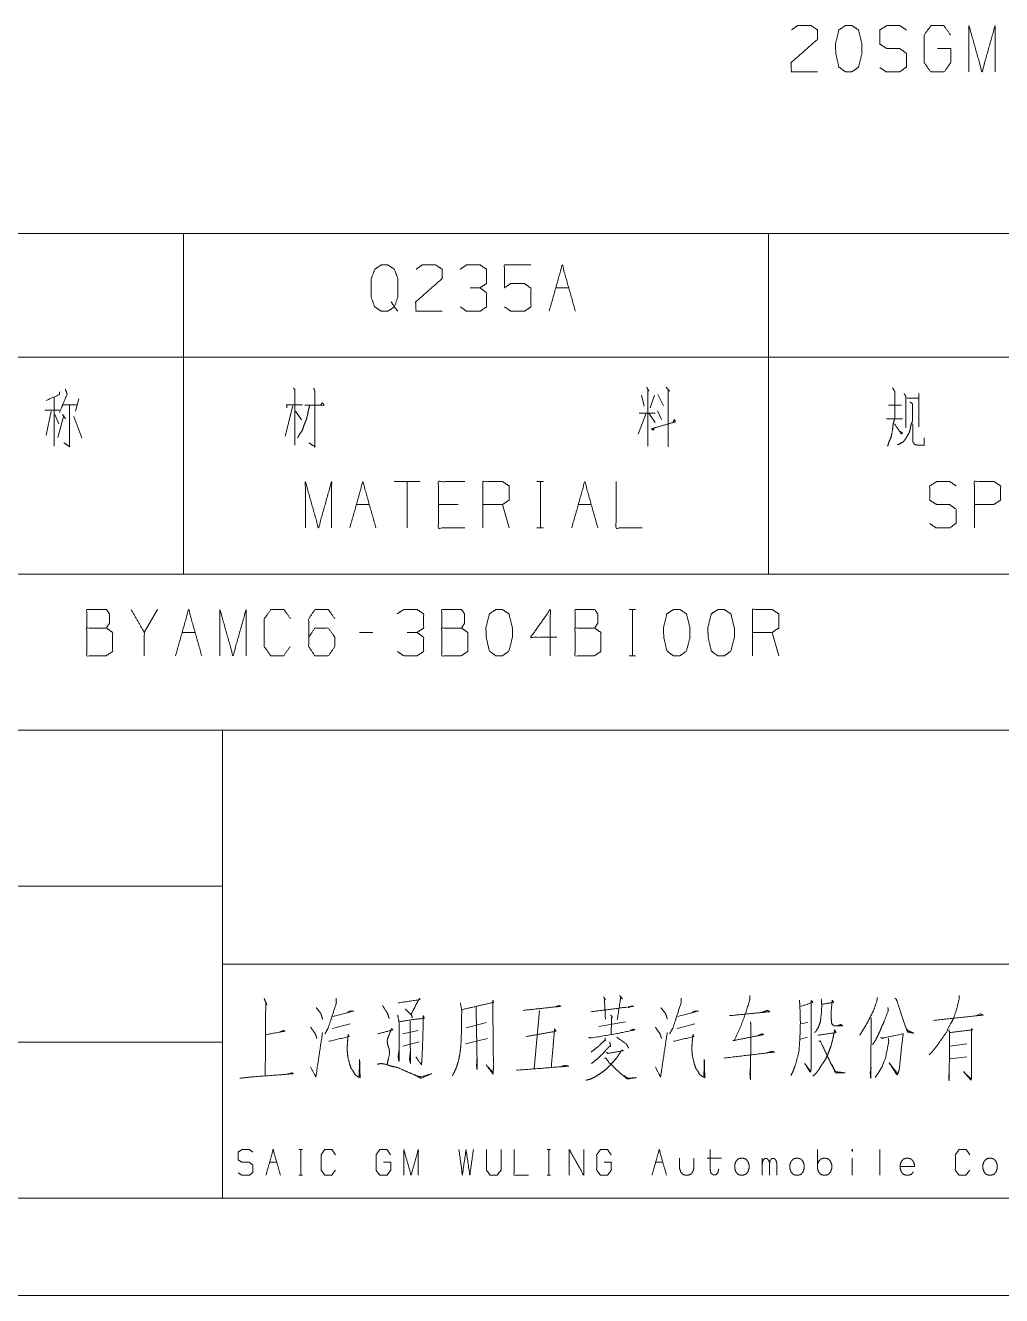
# Model space of a CAD drawing. Header units: millimetres. Extents: x 0 to 420, y 0 to 297.
# Drawn here: x 274.9 to 325, y 0 to 65.1 of the extents above; entities that cross this region are included whole.
import ezdxf

# ---------------------------------------------------------------- set-up
doc = ezdxf.new("R2010")
doc.units = ezdxf.units.MM
doc.layers.add('101', color=7, linetype='Continuous', true_color=0xffffff)

msp = doc.modelspace()

# ---------------------------------------------------------------- linework, layer by layer
at = {"layer": '101', "color": 72, "linetype": 'Continuous', "lineweight": 18}
for p, q in [((243, 54.463), (283, 54.463)), ((283, 54.463), (313, 54.463)), ((283, 54.463), (283, 48.113)), ((313, 54.463), (313, 48.113)), ((313, 54.463), (338, 54.463)), ((302.087, 51.675), (302.759, 51.675)), ((243, 48.113), (283, 48.113)), ((283, 48.113), (283, 37)), ((283, 48.113), (313, 48.113)), ((313, 48.113), (338, 48.113)), ((313, 48.113), (313, 37)), ((320.703, 46.25), (320.703, 44.55)), ((276.355, 46.075), (276.355, 43.55)), ((276.779, 45.675), (277.557, 45.675)), ((277.627, 45.975), (277.45, 45.35)), ((288.601, 45.625), (288.212, 44.075)), ((306.495, 46.175), (306.618, 45.6)), ((307.149, 46.175), (306.936, 45.525)), ((307.325, 46.2), (307.608, 45.625)), ((319.147, 45.65), (319.819, 45.65)), ((320.102, 46.025), (320.703, 46.025)), ((275.877, 45.4), (276.637, 45.4)), ((276.213, 45.35), (275.948, 44.125)), ((276.39, 45.175), (276.602, 44.7)), ((276.867, 45.125), (276.549, 44)), ((276.796, 45.175), (276.938, 44.95)), ((277.38, 45.075), (277.786, 43.975)), ((288.742, 45.35), (289.043, 44.9)), ((306.724, 45.25), (306.318, 44.175)), ((306.371, 45.25), (307.184, 45.25)), ((306.866, 45.25), (307.184, 44.775)), ((307.308, 45.375), (307.52, 44.925)), ((319.059, 44.95), (319.872, 44.95)), ((295.143, 41.737), (293.8, 41.737)), ((294.472, 41.737), (294.472, 39.362)), ((301.124, 41.737), (301.46, 41.737)), ((301.301, 41.737), (301.301, 39.362)), ((291.859, 40.563), (292.531, 40.563)), ((297.084, 40.563), (296.076, 40.563)), ((299.696, 39.362), (299.36, 40.563)), ((303.242, 40.563), (303.913, 40.563)), ((301.124, 39.362), (301.46, 39.362)), ((243, 37), (283, 37)), ((283, 37), (313, 37)), ((313, 37), (338, 37)), ((281.655, 35.179), (280.984, 34.004)), ((305.848, 35.179), (306.184, 35.179)), ((306.025, 35.179), (306.025, 32.804)), ((282.924, 34.004), (283.596, 34.004)), ((292.702, 34.004), (292.03, 34.004)), ((313.526, 32.804), (313.19, 34.004)), ((305.848, 32.804), (306.184, 32.804)), ((301.247, 14.626), (300.979, 11.625)), ((323.853, 14.454), (323.658, 14.35)), ((290.64, 13.695), (291.542, 13.936)), ((298.541, 14.005), (297.492, 13.729)), ((304.295, 13.798), (305.661, 14.04)), ((308.319, 13.695), (309.221, 13.936)), ((315.025, 14.005), (314.635, 13.936)), ((294.249, 13.419), (295.029, 13.591)), ((297.467, 12.901), (298.589, 13.177)), ((315, 13.246), (314.635, 13.143)), ((294.249, 12.798), (295.078, 13.005)), ((323.17, 12.901), (322.316, 12.798)), ((322.316, 12.142), (323.17, 12.246)), ((288.913, 7.485), (289.098, 7.485)), ((289.01, 7.485), (289.01, 6.174)), ((301.642, 7.485), (301.827, 7.485)), ((301.74, 7.485), (301.74, 6.174)), ((315.512, 6.519), (315.512, 7.485)), ((318.712, 7.499), (318.712, 6.174)), ((287.411, 6.836), (287.781, 6.836)), ((307.212, 6.836), (307.582, 6.836)), ((309.855, 7.043), (310.587, 7.043)), ((312.684, 6.174), (312.684, 7.043)), ((317.297, 7.043), (317.297, 6.174)), ((288.913, 6.174), (289.098, 6.174)), ((301.642, 6.174), (301.827, 6.174))]:
    msp.add_line(p, q, dxfattribs=at)
at = {"layer": '101', "color": 133, "linetype": 'Continuous', "lineweight": 18}
for p, q in [((235, 37), (415, 37)), ((235, 29), (415, 29)), ((285, 29), (285, 5)), ((235, 21), (285, 21)), ((285, 17), (394, 17)), ((235, 13), (285, 13)), ((25, 5), (415, 5)), ((235, 5), (415, 5)), ((0, 0), (420, 0))]:
    msp.add_line(p, q, dxfattribs=at)
at = {"layer": '101', "color": 72, "linetype": 'Continuous', "lineweight": 18}
for points, knots in [([(321.676, 63.946), (322.347, 63.946), (322.347, 63.221), (322.012, 62.746), (321.322, 62.746), (320.987, 63.221), (320.987, 64.646), (321.34, 65.121), (321.994, 65.121), (322.33, 64.646)], [0, 0, 0.103295, 0.214796, 0.304261, 0.410274, 0.49974, 0.718896, 0.809958, 0.910536, 1, 1]), ([(314.175, 64.896), (314.493, 65.121), (315.182, 65.121), (315.518, 64.896), (315.518, 64.421), (314.157, 63.221), (314.175, 62.746), (315.518, 62.746)], [0, 0, 0.069691, 0.192976, 0.265274, 0.350227, 0.674741, 0.759752, 1, 1]), ([(317.282, 62.746), (317.618, 62.996), (317.795, 63.696), (317.795, 64.171), (317.618, 64.896), (317.282, 65.121), (316.946, 65.121), (316.61, 64.896), (316.434, 64.171), (316.451, 63.696), (316.61, 62.996), (316.946, 62.746), (317.282, 62.746)], [0, 0, 0.067524, 0.183971, 0.260583, 0.380943, 0.446139, 0.500306, 0.565503, 0.685862, 0.762527, 0.878309, 0.945834, 1, 1]), ([(318.71, 62.971), (319.046, 62.746), (319.735, 62.746), (320.071, 62.996), (320.071, 63.696), (319.735, 63.946), (319.064, 63.946), (318.71, 64.171), (318.71, 64.896), (319.064, 65.121), (319.735, 65.121), (320.071, 64.896)], [0, 0, 0.068037, 0.184056, 0.254519, 0.372336, 0.442799, 0.555843, 0.626371, 0.748394, 0.818922, 0.931966, 1, 1]), ([(323.281, 62.746), (323.281, 65.121), (323.952, 62.746), (324.624, 65.121), (324.624, 62.746)], [0, 0, 0.245192, 0.5, 0.754808, 1, 1]), ([(293.653, 50.95), (293.812, 50.7), (293.476, 50.475), (293.14, 50.475), (292.804, 50.7), (292.628, 51.175), (292.628, 52.15), (292.804, 52.625), (293.14, 52.85), (293.476, 52.85), (293.812, 52.625), (293.989, 52.15), (293.989, 51.2), (293.812, 50.7), (293.989, 50.475)], [0, 0, 0.043279, 0.102317, 0.151367, 0.210407, 0.284429, 0.426831, 0.500853, 0.559894, 0.608944, 0.667982, 0.742004, 0.880755, 0.958211, 1, 1]), ([(294.922, 52.625), (295.24, 52.85), (295.929, 52.85), (296.265, 52.625), (296.265, 52.15), (294.904, 50.95), (294.922, 50.475), (296.265, 50.475)], [0, 0, 0.069691, 0.192979, 0.265274, 0.350227, 0.674741, 0.759752, 1, 1]), ([(298.206, 51.675), (298.542, 51.9), (298.542, 52.625), (298.206, 52.85), (297.516, 52.85), (297.181, 52.625)], [0, 0, 0.153872, 0.429851, 0.583723, 0.846122, 1, 1]), ([(299.457, 50.7), (299.793, 50.475), (300.482, 50.475), (300.818, 50.7), (300.818, 51.65), (300.482, 51.9), (299.793, 51.9), (299.457, 51.675), (299.457, 52.85), (300.818, 52.85)], [0, 0, 0.062229, 0.168345, 0.230571, 0.376816, 0.441264, 0.547379, 0.609609, 0.79049, 1, 1]), ([(297.198, 50.7), (297.516, 50.475), (298.206, 50.475), (298.542, 50.7), (298.542, 51.425), (298.206, 51.675), (297.693, 51.675)], [0, 0, 0.124123, 0.34369, 0.472445, 0.703376, 0.836727, 1, 1]), ([(276.637, 46.35), (276.637, 46.2), (275.948, 45.9)], [0, 0, 0.166335, 1, 1]), ([(276.938, 46.475), (277.026, 46.225), (276.637, 45.275)], [0, 0, 0.205285, 1, 1]), ([(288.636, 46.55), (288.707, 46.45), (288.707, 43.6)], [0, 0, 0.041199, 1, 1]), ([(289.679, 46.525), (289.732, 46.375), (289.732, 43.525), (289.432, 43.725)], [0, 0, 0.047209, 0.892896, 1, 1]), ([(306.76, 46.575), (306.866, 46.375), (306.813, 46.45), (306.813, 43.55)], [0, 0, 0.070344, 0.098885, 1, 1]), ([(307.75, 46.575), (307.926, 46.375), (307.856, 46.45), (307.856, 43.525)], [0, 0, 0.081006, 0.11229, 1, 1]), ([(319.359, 46.55), (319.483, 46.35), (319.483, 45), (319.395, 44.7), (319.359, 44.375), (319.289, 44.025), (319.2, 43.825), (319.112, 43.55)], [0, 0, 0.076125, 0.513098, 0.614331, 0.720148, 0.835726, 0.906504, 1, 1]), ([(319.96, 46.25), (320.049, 46.1), (320.049, 44.5)], [0, 0, 0.098129, 1, 1]), ([(277.15, 45.675), (277.15, 43.525), (276.867, 43.725)], [0, 0, 0.861245, 1, 1]), ([(288.3, 45.525), (288.283, 45.675), (289.096, 45.675)], [0, 0, 0.156667, 1, 1]), ([(289.467, 45.625), (289.396, 45.375), (289.361, 45.15), (289.29, 44.9), (289.184, 44.65), (289.096, 44.375), (288.954, 44.175), (288.848, 43.975)], [0, 0, 0.146031, 0.274053, 0.420084, 0.572724, 0.735083, 0.872755, 1, 1]), ([(289.22, 45.65), (290.209, 45.65), (290.121, 45.775), (290.015, 45.65)], [0, 0, 0.757413, 0.874554, 1, 1]), ([(320.261, 45.825), (320.385, 45.725), (320.385, 44.85), (320.296, 44.6), (320.261, 44.375), (320.19, 44.2), (320.049, 43.95), (319.907, 43.775), (319.624, 43.625)], [0, 0, 0.062435, 0.405831, 0.509895, 0.599279, 0.673351, 0.786072, 0.874364, 1, 1]), ([(307.149, 44.5), (307.096, 44.375), (306.989, 44.45), (308.227, 44.8), (308.174, 44.925), (308.103, 44.775)], [0, 0, 0.073272, 0.143369, 0.837239, 0.91051, 1, 1]), ([(319.465, 44.7), (319.819, 44.175), (319.872, 44.225), (319.731, 44.325)], [0, 0, 0.720064, 0.802978, 1, 1]), ([(320.402, 44.7), (320.402, 43.775), (320.491, 43.65), (320.632, 43.6), (320.985, 43.6), (320.985, 43.975)], [0, 0, 0.472764, 0.551003, 0.627661, 0.808338, 1, 1]), ([(289.247, 39.362), (289.247, 41.737), (289.919, 39.362), (290.59, 41.737), (290.59, 39.362)], [0, 0, 0.245192, 0.5, 0.754808, 1, 1]), ([(297.42, 39.362), (296.076, 39.362), (296.076, 41.737), (297.42, 41.737)], [0, 0, 0.26539, 0.73461, 1, 1]), ([(298.353, 39.362), (298.353, 41.737), (299.36, 41.737), (299.696, 41.513), (299.696, 40.788), (299.36, 40.563), (298.353, 40.563)], [0, 0, 0.400952, 0.571034, 0.639278, 0.761674, 0.829918, 1, 1]), ([(305.182, 41.737), (305.182, 39.362), (306.526, 39.362)], [0, 0, 0.638733, 1, 1]), ([(321.269, 39.588), (321.604, 39.362), (322.294, 39.362), (322.63, 39.613), (322.63, 40.313), (322.294, 40.563), (321.622, 40.563), (321.269, 40.788), (321.269, 41.513), (321.622, 41.737), (322.294, 41.737), (322.63, 41.513)], [0, 0, 0.068037, 0.184055, 0.25452, 0.372335, 0.4428, 0.555844, 0.626371, 0.748393, 0.81892, 0.931964, 1, 1]), ([(323.563, 39.362), (323.563, 41.737), (324.57, 41.737), (324.906, 41.513), (324.906, 40.788), (324.553, 40.563), (323.563, 40.563)], [0, 0, 0.401147, 0.571311, 0.639588, 0.762044, 0.832821, 1, 1]), ([(278.036, 34.229), (278.036, 35.179), (279.043, 35.179), (279.202, 34.954), (279.202, 34.479), (279.043, 34.229), (278.036, 34.229), (278.036, 32.804), (279.025, 32.804), (279.361, 33.029), (279.361, 34.004), (279.043, 34.229)], [0, 0, 0.115917, 0.238848, 0.272469, 0.330428, 0.366583, 0.489514, 0.66339, 0.784162, 0.833486, 0.952454, 1, 1]), ([(280.984, 32.804), (280.984, 34.004), (280.312, 35.179)], [0, 0, 0.469958, 1, 1]), ([(284.865, 32.804), (284.865, 35.179), (285.537, 32.804), (286.208, 35.179), (286.208, 32.804)], [0, 0, 0.245192, 0.5, 0.754808, 1, 1]), ([(288.467, 33.279), (288.131, 32.804), (287.477, 32.804), (287.141, 33.279), (287.141, 34.704), (287.477, 35.179), (288.149, 35.179), (288.485, 34.704)], [0, 0, 0.11457, 0.243368, 0.357935, 0.638584, 0.753151, 0.88543, 1, 1]), ([(289.418, 33.754), (289.736, 34.229), (290.425, 34.229), (290.761, 33.754), (290.761, 33.279), (290.425, 32.804), (289.736, 32.804), (289.418, 33.279), (289.418, 34.704), (289.736, 35.179), (290.425, 35.179), (290.761, 34.704)], [0, 0, 0.076963, 0.169762, 0.248074, 0.312019, 0.39033, 0.48313, 0.560092, 0.751927, 0.828889, 0.921689, 1, 1]), ([(294.978, 34.004), (295.314, 34.229), (295.314, 34.954), (294.978, 35.179), (294.289, 35.179), (293.953, 34.954)], [0, 0, 0.153872, 0.429852, 0.583723, 0.846122, 1, 1]), ([(296.247, 34.229), (296.247, 35.179), (297.255, 35.179), (297.414, 34.954), (297.414, 34.479), (297.255, 34.229), (296.247, 34.229), (296.247, 32.804), (297.237, 32.804), (297.573, 33.029), (297.573, 34.004), (297.255, 34.229)], [0, 0, 0.115917, 0.238845, 0.272468, 0.330427, 0.366583, 0.489512, 0.663388, 0.78416, 0.833484, 0.952452, 1, 1]), ([(299.355, 32.804), (299.69, 33.054), (299.867, 33.754), (299.867, 34.229), (299.69, 34.954), (299.355, 35.179), (299.019, 35.179), (298.683, 34.954), (298.506, 34.229), (298.524, 33.754), (298.683, 33.054), (299.019, 32.804), (299.355, 32.804)], [0, 0, 0.067524, 0.18397, 0.260582, 0.380941, 0.446138, 0.500304, 0.565503, 0.685862, 0.762527, 0.878307, 0.945834, 1, 1]), ([(302.144, 33.754), (300.8, 33.754), (301.808, 35.179), (301.808, 32.804)], [0, 0, 0.245869, 0.565295, 1, 1]), ([(303.077, 34.229), (303.077, 35.179), (304.084, 35.179), (304.243, 34.954), (304.243, 34.479), (304.084, 34.229), (303.077, 34.229), (303.077, 32.804), (304.067, 32.804), (304.402, 33.029), (304.402, 34.004), (304.084, 34.229)], [0, 0, 0.115917, 0.238848, 0.272469, 0.330428, 0.366583, 0.489514, 0.663389, 0.784164, 0.833486, 0.952454, 1, 1]), ([(308.46, 32.804), (308.796, 33.054), (308.973, 33.754), (308.973, 34.229), (308.796, 34.954), (308.46, 35.179), (308.125, 35.179), (307.789, 34.954), (307.612, 34.229), (307.63, 33.754), (307.789, 33.054), (308.125, 32.804), (308.46, 32.804)], [0, 0, 0.067527, 0.183972, 0.260585, 0.380944, 0.446143, 0.500306, 0.565505, 0.685865, 0.76253, 0.87831, 0.945837, 1, 1]), ([(310.737, 32.804), (311.073, 33.054), (311.249, 33.754), (311.249, 34.229), (311.073, 34.954), (310.737, 35.179), (310.401, 35.179), (310.065, 34.954), (309.888, 34.229), (309.906, 33.754), (310.065, 33.054), (310.401, 32.804), (310.737, 32.804)], [0, 0, 0.067524, 0.18397, 0.260582, 0.380941, 0.446138, 0.500304, 0.565503, 0.685862, 0.762527, 0.878307, 0.945834, 1, 1]), ([(312.183, 32.804), (312.183, 35.179), (313.19, 35.179), (313.526, 34.954), (313.526, 34.229), (313.19, 34.004), (312.183, 34.004)], [0, 0, 0.400951, 0.571036, 0.639278, 0.761673, 0.829915, 1, 1]), ([(293.971, 33.029), (294.289, 32.804), (294.978, 32.804), (295.314, 33.029), (295.314, 33.754), (294.978, 34.004), (294.466, 34.004)], [0, 0, 0.124124, 0.343692, 0.472448, 0.70338, 0.836733, 1, 1]), ([(287.128, 15.247), (287.274, 14.902), (287.226, 15.006), (287.201, 14.281), (287.201, 12.246), (287.177, 11.28)], [0, 0, 0.088891, 0.116032, 0.287978, 0.770794, 1, 1]), ([(290.835, 15.247), (290.835, 15.006), (290.591, 14.247), (290.42, 13.729), (290.249, 13.419)], [0, 0, 0.124612, 0.535976, 0.817159, 1, 1]), ([(294.005, 15.006), (295.127, 15.178), (295.102, 15.247), (294.663, 14.419), (294.371, 14.695), (294.688, 14.385), (294.736, 14.247)], [0, 0, 0.361753, 0.385074, 0.683733, 0.811934, 0.953357, 1, 1]), ([(297.199, 15.006), (297.272, 14.592), (297.248, 14.178), (297.248, 13.453), (297.223, 12.798), (297.175, 12.418), (297.102, 12.039), (296.98, 11.659), (296.882, 11.452), (296.784, 11.28)], [0, 0, 0.110336, 0.219176, 0.409317, 0.581468, 0.681885, 0.783317, 0.887931, 0.947989, 1, 1]), ([(297.272, 14.661), (298.906, 15.04), (298.858, 15.144), (298.858, 14.626), (298.882, 13.212), (298.882, 12.384), (298.906, 11.866), (298.882, 11.521), (298.882, 11.349), (298.516, 11.832), (298.858, 11.452)], [0, 0, 0.250211, 0.267275, 0.344454, 0.55544, 0.678925, 0.756189, 0.80777, 0.833496, 0.923863, 1, 1]), ([(304.539, 15.316), (304.637, 15.178), (304.588, 15.178), (304.637, 14.178)], [0, 0, 0.138589, 0.178592, 1, 1]), ([(305.368, 15.385), (305.515, 15.213), (305.417, 15.282), (305.246, 14.143)], [0, 0, 0.151118, 0.230947, 1, 1]), ([(308.514, 15.247), (308.514, 15.006), (308.27, 14.247), (308.099, 13.729), (307.929, 13.419)], [0, 0, 0.124612, 0.535976, 0.817159, 1, 1]), ([(312.05, 15.385), (312.05, 15.178), (311.733, 14.212), (311.513, 13.66), (311.245, 13.074), (311.196, 13.074), (312.757, 13.384), (312.66, 13.419), (312.44, 13.315)], [0, 0, 0.046524, 0.275032, 0.408545, 0.553501, 0.564465, 0.92219, 0.945453, 1, 1]), ([(314.586, 15.144), (314.61, 14.868), (314.635, 14.005), (314.61, 13.177), (314.561, 12.522), (314.415, 11.935), (314.269, 11.521), (314.147, 11.28)], [0, 0, 0.070329, 0.28934, 0.499598, 0.66644, 0.819873, 0.931329, 1, 1]), ([(314.659, 14.833), (315.293, 15.04), (315.196, 15.109), (315.196, 11.763), (315.171, 11.521), (315.147, 11.452), (314.854, 11.901), (315.147, 11.521)], [0, 0, 0.122094, 0.143965, 0.756447, 0.800872, 0.814266, 0.912285, 1, 1]), ([(315.708, 15.213), (315.732, 14.868), (315.708, 14.419), (315.659, 14.04), (315.561, 13.764), (315.439, 13.557), (315.366, 13.488)], [0, 0, 0.190955, 0.438946, 0.650198, 0.811822, 0.94447, 1, 1]), ([(315.757, 14.937), (316.342, 15.04), (316.269, 15.144), (316.22, 14.626), (316.22, 14.178), (316.244, 13.936), (316.366, 13.833), (316.805, 13.833), (316.708, 13.902), (316.537, 13.833)], [0, 0, 0.209703, 0.254415, 0.437769, 0.595975, 0.681595, 0.738019, 0.892888, 0.935041, 1, 1]), ([(318.585, 15.282), (318.561, 15.109), (318.39, 14.626), (318.219, 14.281), (318, 13.867), (317.829, 13.591), (317.683, 13.35)], [0, 0, 0.081145, 0.319756, 0.499049, 0.717311, 0.868474, 1, 1]), ([(319.488, 15.247), (319.561, 15.178), (320.122, 13.522), (320.463, 13.453), (320.146, 13.591), (320.049, 13.729)], [0, 0, 0.037082, 0.681737, 0.810185, 0.937687, 1, 1]), ([(322.779, 15.385), (322.779, 15.213), (322.633, 14.626), (322.487, 14.212), (322.34, 13.936), (322.072, 13.419), (321.682, 12.867), (321.414, 12.522), (321.243, 12.349)], [0, 0, 0.049752, 0.224095, 0.350741, 0.440842, 0.608969, 0.803946, 0.929998, 1, 1]), ([(289.81, 14.764), (290.03, 14.488), (290.079, 14.35), (290.127, 14.178)], [0, 0, 0.519919, 0.73571, 1, 1]), ([(290.664, 14.316), (291.713, 14.592), (291.542, 14.592), (291.371, 14.488)], [0, 0, 0.745411, 0.862774, 1, 1]), ([(293.2, 14.868), (293.468, 14.454), (293.541, 14.212)], [0, 0, 0.661595, 1, 1]), ([(293.98, 14.385), (294.053, 14.005), (294.053, 12.004), (294.005, 12.246), (294.053, 12.591)], [0, 0, 0.129595, 0.800553, 0.883167, 1, 1]), ([(294.053, 14.04), (294.932, 14.178), (295.346, 14.212), (295.297, 14.35), (295.273, 13.281), (295.249, 12.625), (295.224, 12.073), (295.2, 11.832), (294.907, 12.246)], [0, 0, 0.19844, 0.29133, 0.324006, 0.56283, 0.709269, 0.832622, 0.88681, 1, 1]), ([(298.004, 14.799), (298.053, 12.073), (298.053, 11.59), (298.028, 11.797), (298.053, 12.211)], [0, 0, 0.711345, 0.837386, 0.891777, 1, 1]), ([(300.418, 14.626), (302.345, 14.833), (302.247, 14.868), (302.076, 14.799)], [0, 0, 0.870762, 0.917258, 1, 1]), ([(303.881, 14.557), (306.076, 14.833), (305.954, 14.833), (305.807, 14.764)], [0, 0, 0.886329, 0.935184, 1, 1]), ([(304.905, 14.385), (305.003, 14.281), (304.954, 14.247), (304.929, 13.419)], [0, 0, 0.138047, 0.196037, 1, 1]), ([(307.49, 14.764), (307.709, 14.488), (307.758, 14.35), (307.807, 14.178)], [0, 0, 0.519919, 0.73571, 1, 1]), ([(308.343, 14.316), (309.392, 14.592), (309.221, 14.592), (309.051, 14.488)], [0, 0, 0.745418, 0.86277, 1, 1]), ([(310.977, 14.35), (313.05, 14.557), (312.952, 14.626), (312.684, 14.523)], [0, 0, 0.836554, 0.884532, 1, 1]), ([(319.122, 14.764), (319.146, 14.626), (318.927, 14.04), (318.829, 13.833), (318.683, 13.488), (318.536, 13.177), (318.341, 12.867)], [0, 0, 0.067376, 0.36846, 0.478481, 0.658656, 0.823687, 1, 1]), ([(321.462, 14.109), (323.999, 14.385), (323.853, 14.454)], [0, 0, 0.940373, 1, 1]), ([(289.518, 13.764), (289.737, 13.453), (289.786, 13.35), (289.835, 13.177)], [0, 0, 0.564231, 0.734008, 1, 1]), ([(292.956, 13.419), (293.736, 13.626), (293.663, 13.695), (293.59, 13.488), (293.468, 13.177), (293.444, 13.039), (293.468, 12.867), (293.541, 12.66), (293.566, 12.418), (293.492, 12.073), (293.444, 11.866)], [0, 0, 0.288064, 0.323943, 0.402265, 0.521269, 0.571261, 0.63341, 0.711732, 0.798322, 0.924133, 1, 1]), ([(294.614, 14.074), (294.614, 13.212), (294.639, 12.384), (294.639, 11.901), (294.59, 12.142), (294.639, 12.556)], [0, 0, 0.304008, 0.595981, 0.766226, 0.853067, 1, 1]), ([(300.564, 13.281), (302.101, 13.557), (302.028, 13.66), (301.857, 11.694)], [0, 0, 0.426351, 0.460965, 1, 1]), ([(307.197, 13.764), (307.416, 13.453), (307.465, 13.35), (307.514, 13.177)], [0, 0, 0.564239, 0.734012, 1, 1]), ([(312.074, 14.04), (312.099, 13.867), (312.074, 11.073), (312.05, 11.349), (312.074, 11.694)], [0, 0, 0.048504, 0.826565, 0.903707, 1, 1]), ([(318.268, 14.247), (318.244, 11.142), (318.219, 11.418), (318.268, 11.694)], [0, 0, 0.847819, 0.923473, 1, 1]), ([(322.292, 13.488), (323.414, 13.626), (323.414, 13.695), (323.462, 13.626), (323.414, 13.591), (323.414, 11.176), (323.389, 11.038), (322.999, 11.487), (323.389, 11.107)], [0, 0, 0.224398, 0.238094, 0.254868, 0.266729, 0.746112, 0.77393, 0.891944, 1, 1]), ([(287.226, 13.384), (288.201, 13.557), (288.128, 13.591), (287.957, 13.522)], [0, 0, 0.788943, 0.853361, 1, 1]), ([(289.518, 11.728), (289.786, 11.211), (290.127, 13.488)], [0, 0, 0.202025, 1, 1]), ([(290.444, 13.039), (291.493, 13.281), (291.444, 13.384), (291.42, 13.143), (291.396, 12.798), (291.396, 12.556), (291.42, 12.28), (291.518, 11.866), (291.591, 11.659), (291.688, 11.521), (291.786, 11.349), (291.908, 11.245), (292.054, 11.176), (292.03, 12.108), (292.005, 11.245)], [0, 0, 0.198341, 0.219427, 0.264158, 0.327895, 0.3724, 0.423461, 0.501845, 0.542306, 0.573453, 0.609975, 0.639452, 0.669269, 0.84099, 1, 1]), ([(303.783, 13.246), (303.856, 13.212), (303.905, 13.212), (305.149, 13.419), (306.149, 13.626), (306.076, 13.66), (305.905, 13.591)], [0, 0, 0.030219, 0.048442, 0.519512, 0.900991, 0.93121, 1, 1]), ([(304.612, 13.212), (304.637, 13.074), (304.588, 13.074), (304.295, 12.798), (303.905, 12.487)], [0, 0, 0.128573, 0.17333, 0.54243, 1, 1]), ([(305.222, 13.246), (305.71, 12.901), (305.832, 12.694)], [0, 0, 0.713213, 1, 1]), ([(307.197, 11.728), (307.465, 11.211), (307.807, 13.488)], [0, 0, 0.202027, 1, 1]), ([(308.124, 13.039), (309.173, 13.281), (309.124, 13.384), (309.099, 13.143), (309.075, 12.798), (309.075, 12.556), (309.099, 12.28), (309.197, 11.866), (309.27, 11.659), (309.368, 11.521), (309.465, 11.349), (309.587, 11.245), (309.734, 11.176), (309.709, 12.108), (309.685, 11.245)], [0, 0, 0.198341, 0.219426, 0.264158, 0.327895, 0.3724, 0.423461, 0.501845, 0.542305, 0.57345, 0.609972, 0.639449, 0.66927, 0.84099, 1, 1]), ([(315.537, 13.35), (316.464, 13.488), (316.391, 13.626), (316.318, 13.246), (316.22, 12.832), (316.122, 12.591), (316.025, 12.315), (315.878, 12.039), (315.683, 11.763), (315.537, 11.521), (315.391, 11.349), (315.269, 11.245)], [0, 0, 0.248088, 0.28944, 0.391759, 0.504363, 0.573317, 0.650816, 0.73352, 0.823008, 0.897766, 0.957654, 1, 1]), ([(315.586, 13.039), (315.659, 13.039), (316.439, 11.418), (316.927, 11.418), (316.439, 11.487), (316.147, 12.039)], [0, 0, 0.021039, 0.538448, 0.678706, 0.82036, 1, 1]), ([(319.146, 13.177), (319.17, 13.039), (319, 12.177), (318.805, 11.694), (318.634, 11.418), (318.463, 11.176)], [0, 0, 0.064861, 0.471802, 0.712904, 0.863112, 1, 1]), ([(318.756, 13.246), (318.829, 13.177), (318.878, 13.212), (319.902, 13.419), (319.756, 12.073), (319.707, 11.59), (319.634, 11.383), (319.585, 11.314), (319.195, 11.935), (319.609, 11.383)], [0, 0, 0.021075, 0.033595, 0.252602, 0.536206, 0.63793, 0.683936, 0.701643, 0.855333, 1, 1]), ([(322.243, 13.626), (322.292, 13.488), (322.267, 11.211), (322.267, 11.004), (322.243, 11.211), (322.267, 11.452)], [0, 0, 0.047497, 0.786427, 0.853598, 0.921235, 1, 1]), ([(304.685, 12.487), (304.759, 12.418), (305.539, 12.556), (305.49, 12.591), (305.198, 12.177), (305.027, 11.97), (304.832, 11.763), (304.612, 11.556), (304.368, 11.383), (304.1, 11.211), (303.881, 11.107), (303.637, 11.038)], [0, 0, 0.029336, 0.260529, 0.277957, 0.425844, 0.50411, 0.587085, 0.675092, 0.762231, 0.855274, 0.926064, 1, 1]), ([(304.856, 13.005), (304.905, 12.763), (304.856, 12.798), (304.515, 12.418), (304.222, 12.142), (303.929, 11.901)], [0, 0, 0.154138, 0.191518, 0.510905, 0.762591, 1, 1]), ([(310.708, 12.177), (313.294, 12.487), (313.172, 12.522), (312.952, 12.453)], [0, 0, 0.879479, 0.922284, 1, 1]), ([(292.931, 11.866), (293.127, 11.901), (293.346, 11.866), (293.663, 11.763), (293.98, 11.694), (294.444, 11.487), (294.858, 11.314), (295.175, 11.142), (295.736, 11.383), (295.175, 11.211), (294.907, 11.28)], [0, 0, 0.051192, 0.108601, 0.194771, 0.278606, 0.409731, 0.525759, 0.619013, 0.776803, 0.92843, 1, 1]), ([(300.076, 11.556), (302.735, 11.763), (302.613, 11.797), (302.394, 11.763)], [0, 0, 0.884285, 0.926313, 1, 1]), ([(304.588, 12.177), (304.661, 12.177), (304.807, 11.97), (305.344, 11.452), (305.759, 11.107), (306.222, 11.176), (305.783, 11.142), (305.588, 11.28)], [0, 0, 0.026517, 0.118384, 0.388536, 0.584008, 0.7538, 0.913392, 1, 1]), ([(285.884, 11.142), (286.47, 11.211), (287.884, 11.314), (288.64, 11.383), (288.567, 11.418), (288.299, 11.349)], [0, 0, 0.188617, 0.642502, 0.885462, 0.911348, 1, 1]), ([(285.801, 6.298), (285.987, 6.174), (286.367, 6.174), (286.552, 6.312), (286.552, 6.698), (286.367, 6.836), (285.996, 6.836), (285.801, 6.961), (285.801, 7.361), (285.996, 7.485), (286.367, 7.485), (286.552, 7.361)], [0, 0, 0.068034, 0.184057, 0.25452, 0.372334, 0.442797, 0.555846, 0.626371, 0.748393, 0.818918, 0.931966, 1, 1]), ([(290.786, 6.436), (290.6, 6.174), (290.239, 6.174), (290.054, 6.436), (290.054, 7.223), (290.239, 7.485), (290.61, 7.485), (290.795, 7.223)], [0, 0, 0.114569, 0.243366, 0.357935, 0.638584, 0.753153, 0.885431, 1, 1]), ([(293.253, 6.836), (293.624, 6.836), (293.624, 6.436), (293.439, 6.174), (293.058, 6.174), (292.873, 6.436), (292.873, 7.223), (293.068, 7.485), (293.429, 7.485), (293.614, 7.223)], [0, 0, 0.103295, 0.214796, 0.304261, 0.410274, 0.49974, 0.718896, 0.809958, 0.910535, 1, 1]), ([(294.297, 6.174), (294.297, 7.485), (294.668, 6.174), (295.039, 7.485), (295.039, 6.174)], [0, 0, 0.245192, 0.5, 0.754808, 1, 1]), ([(297.126, 7.485), (297.301, 6.174), (297.487, 7.485), (297.682, 6.174), (297.867, 7.485)], [0, 0, 0.249746, 0.499742, 0.750003, 1, 1]), ([(298.54, 7.485), (298.54, 6.436), (298.716, 6.174), (299.086, 6.174), (299.282, 6.436), (299.282, 7.485)], [0, 0, 0.337152, 0.438599, 0.557781, 0.662848, 1, 1]), ([(299.954, 7.485), (299.954, 6.174), (300.696, 6.174)], [0, 0, 0.638735, 1, 1]), ([(302.783, 6.174), (302.783, 7.485), (303.525, 6.174), (303.525, 7.485)], [0, 0, 0.317574, 0.682426, 1, 1]), ([(304.568, 6.836), (304.939, 6.836), (304.939, 6.436), (304.754, 6.174), (304.373, 6.174), (304.188, 6.436), (304.188, 7.223), (304.383, 7.485), (304.744, 7.485), (304.929, 7.223)], [0, 0, 0.103295, 0.214796, 0.304261, 0.410274, 0.49974, 0.718896, 0.809958, 0.910535, 1, 1]), ([(307.026, 6.174), (307.397, 7.485), (307.768, 6.174)], [0, 0, 0.500001, 1, 1]), ([(310.45, 6.491), (310.401, 6.298), (310.294, 6.188), (310.157, 6.188), (310.04, 6.298), (310.001, 6.491), (310.001, 7.499)], [0, 0, 0.107406, 0.190396, 0.26402, 0.350759, 0.456999, 1, 1]), ([(317.297, 7.402), (317.317, 7.457), (317.297, 7.499), (317.278, 7.457), (317.297, 7.402)], [0, 0, 0.280627, 0.5, 0.719373, 1, 1]), ([(323.316, 6.436), (323.13, 6.174), (322.769, 6.174), (322.584, 6.436), (322.584, 7.223), (322.769, 7.485), (323.14, 7.485), (323.325, 7.223)], [0, 0, 0.114567, 0.24337, 0.357937, 0.638582, 0.753149, 0.885433, 1, 1]), ([(308.441, 7.043), (308.441, 6.519), (308.499, 6.34), (308.606, 6.215), (308.743, 6.174), (308.87, 6.174), (309.006, 6.215), (309.114, 6.34), (309.172, 6.519), (309.172, 7.043)], [0, 0, 0.242016, 0.329107, 0.404862, 0.470732, 0.529268, 0.595138, 0.670893, 0.757984, 1, 1]), ([(311.328, 6.34), (311.435, 6.215), (311.572, 6.174), (311.698, 6.174), (311.835, 6.215), (311.942, 6.34), (312.001, 6.519), (312.001, 6.712), (311.942, 6.878), (311.835, 7.002), (311.698, 7.043), (311.572, 7.043), (311.435, 7.002), (311.328, 6.878), (311.269, 6.712), (311.269, 6.519), (311.328, 6.34)], [0, 0, 0.063224, 0.118198, 0.167051, 0.222025, 0.285248, 0.357933, 0.432348, 0.5, 0.563224, 0.618198, 0.667051, 0.722025, 0.785248, 0.8529, 0.927315, 1, 1]), ([(312.684, 6.781), (312.713, 6.933), (312.81, 7.03), (312.918, 7.03), (313.015, 6.933), (313.054, 6.781), (313.054, 6.174)], [0, 0, 0.118877, 0.224452, 0.306993, 0.412569, 0.533091, 1, 1]), ([(313.054, 6.781), (313.084, 6.933), (313.181, 7.03), (313.298, 7.03), (313.386, 6.933), (313.425, 6.781), (313.425, 6.174)], [0, 0, 0.118605, 0.223938, 0.31376, 0.413913, 0.53416, 1, 1]), ([(314.156, 6.34), (314.264, 6.215), (314.4, 6.174), (314.527, 6.174), (314.664, 6.215), (314.771, 6.34), (314.83, 6.519), (314.83, 6.712), (314.771, 6.878), (314.664, 7.002), (314.527, 7.043), (314.4, 7.043), (314.264, 7.002), (314.156, 6.878), (314.098, 6.712), (314.098, 6.519), (314.156, 6.34)], [0, 0, 0.063224, 0.118198, 0.167051, 0.222025, 0.285248, 0.357933, 0.432348, 0.5, 0.563224, 0.618198, 0.667051, 0.722025, 0.785248, 0.8529, 0.927315, 1, 1]), ([(315.512, 6.519), (315.571, 6.34), (315.678, 6.215), (315.815, 6.174), (315.942, 6.174), (316.078, 6.215), (316.185, 6.34), (316.244, 6.519), (316.244, 6.712), (316.185, 6.878), (316.078, 7.002), (315.942, 7.043), (315.815, 7.043), (315.678, 7.002), (315.571, 6.878), (315.512, 6.712)], [0, 0, 0.078529, 0.146835, 0.206229, 0.25901, 0.318404, 0.38671, 0.465239, 0.545636, 0.618727, 0.687034, 0.746428, 0.799208, 0.858602, 0.926909, 1, 1]), ([(320.428, 6.34), (320.321, 6.215), (320.185, 6.174), (320.058, 6.174), (319.921, 6.215), (319.814, 6.34), (319.755, 6.519), (319.755, 6.712), (319.814, 6.878), (319.921, 7.002), (320.058, 7.043), (320.185, 7.043), (320.321, 7.002), (320.428, 6.878), (320.487, 6.712), (320.487, 6.616), (319.755, 6.616)], [0, 0, 0.053947, 0.100856, 0.142541, 0.189449, 0.243396, 0.305417, 0.368913, 0.426639, 0.480586, 0.527495, 0.56918, 0.616088, 0.670035, 0.727761, 0.759509, 1, 1]), ([(324.057, 6.34), (324.164, 6.215), (324.301, 6.174), (324.428, 6.174), (324.564, 6.215), (324.672, 6.34), (324.73, 6.519), (324.73, 6.712), (324.672, 6.878), (324.564, 7.002), (324.428, 7.043), (324.301, 7.043), (324.164, 7.002), (324.057, 6.878), (323.998, 6.712), (323.998, 6.519), (324.057, 6.34)], [0, 0, 0.063224, 0.118198, 0.167051, 0.222025, 0.285248, 0.357933, 0.432348, 0.5, 0.563224, 0.618198, 0.667051, 0.722025, 0.785248, 0.8529, 0.927315, 1, 1])]:
    msp.add_open_spline(points, degree=1, knots=knots, dxfattribs=at)
for points in [[(301.751, 50.475), (302.423, 52.85), (303.095, 50.475)], [(291.524, 39.362), (292.195, 41.737), (292.867, 39.362)], [(302.906, 39.362), (303.578, 41.737), (304.249, 39.362)], [(282.588, 32.804), (283.26, 35.179), (283.932, 32.804)], [(287.225, 6.174), (287.596, 7.485), (287.967, 6.174)]]:
    msp.add_open_spline(points, degree=1, dxfattribs=at)

doc.saveas('drawing.dxf')
